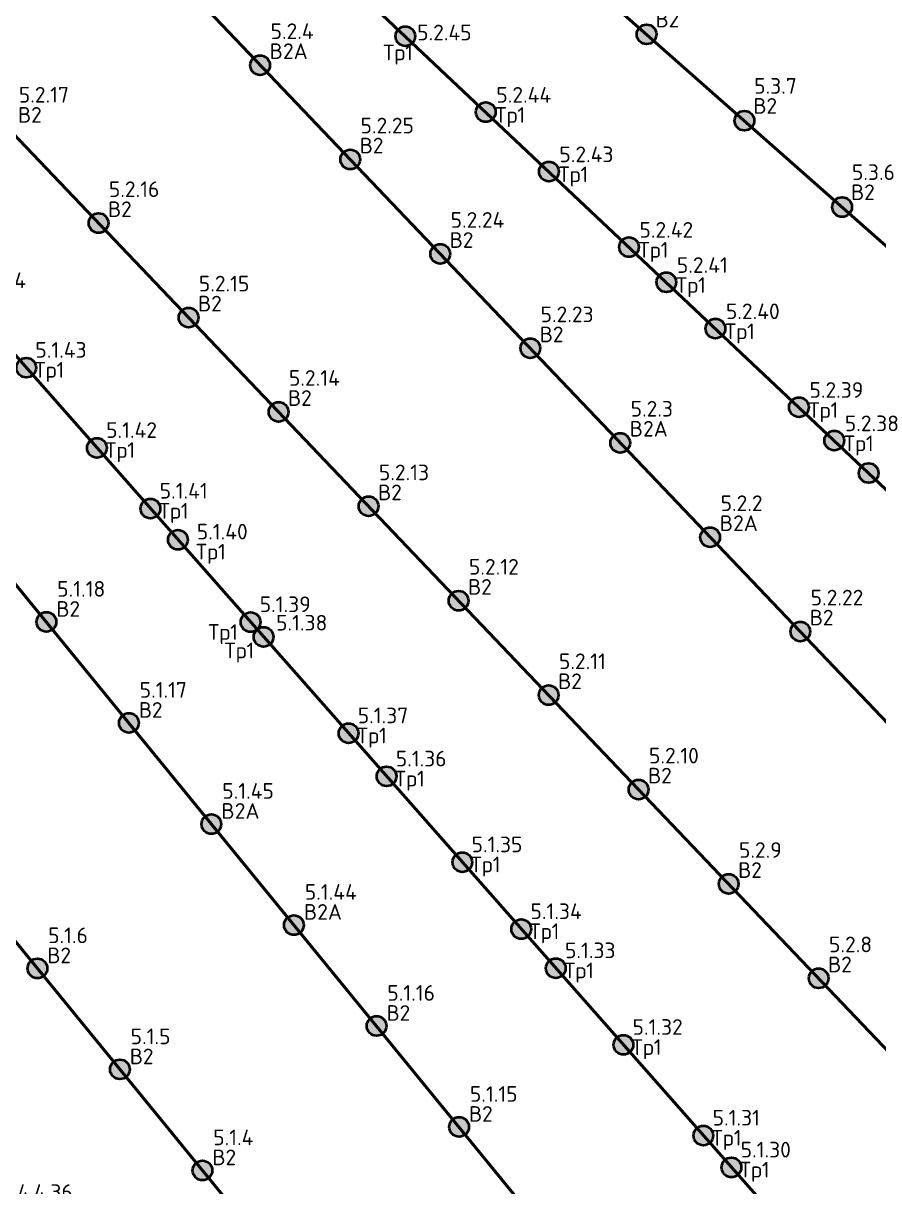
# Model space of a CAD drawing. Header units: millimetres. Extents: x -500444 to 437433, y -1435259 to 1593622.
# Drawn here: x -30664 to -20823, y -1349472 to -1336096 of the extents above; entities that cross this region are included whole.
import ezdxf

# ---------------------------------------------------------------- set-up
doc = ezdxf.new("R2010")
doc.units = ezdxf.units.MM
for name, color, linetype, lineweight in [('_Гр.ЩД-2C.7.6.I3.4', 6, 'Continuous', 50), ('_Гр.ЩД-2C.7.6.I3.5', 6, 'Continuous', 50), ('_Гр.ЩД-2C.7.6.I3.6', 6, 'Continuous', 50), ('_Гр.ЩД-2C.7.6.I3.7', 6, 'Continuous', 50), ('A-ANNO-DIMS', 7, 'Continuous', 9), ('Светильники аварийные', 1, 'Continuous', 40)]:
    doc.layers.add(name, color=color, linetype=linetype, lineweight=lineweight)
doc.layers.add('Вставка', color=252, linetype='Continuous')
doc.layers.add('сВЕтильники', color=7, linetype='Continuous', lineweight=40, true_color=0x0000f0)
doc.styles.add('GOST 2.304', font='')
doc.styles.add('TableTextStyle', font='isocpeur.ttf', dxfattribs={"width": 0.9})
doc.styles.get('GOST 2.304').set_extended_font_data('GOST Common')
doc.linetypes.add('Truba', pattern='A,3e-05,[4,MSH_7,S=1,R=0,X=0,Y=0],-3.022072', length=3.022102)
doc.dimstyles.new('М-200', dxfattribs={"dimtxt": 400, "dimasz": 160, "dimexe": 200, "dimexo": 400, "dimgap": 50, "dimtad": 1, "dimdec": 0, "dimzin": 0, "dimdsep": 46, "dimtxsty": 'GOST 2.304', "dimblk": 'ARCHTICK', "dimcen": 180, "dimdle": 200, "dimadec": 0, "dimazin": 0, "dimtfac": 1, "dimtdec": 0, "dimtmove": 1, "dimatfit": 0, "dimfxl": 1, "dimtolj": 1, "dimtzin": 0, "dimarcsym": 0})

# ---------------------------------------------------------------- blocks, each defined once
blk = doc.blocks.new('_ArchTick')
at = {"color": 0, "linetype": 'ByBlock', "const_width": 0.15}
blk.add_lwpolyline([(-0.5, -0.5), (0.5, 0.5)], dxfattribs=at)
blk = doc.blocks.new('*D41')
at = {"layer": 'A-ANNO-DIMS', "color": 0, "lineweight": -2, "transparency": 16777216}
blk.add_arc((-165704, -113309), 107894, 270, 326, dxfattribs=at)
at = {"layer": 'Defpoints', "color": 0, "lineweight": 30, "transparency": 16777216}
for p in [(-165704, -113309), (-165704, -113309), (-75741, -173990), (-131171, -215528), (-165704, -221903)]:
    blk.add_point(p, dxfattribs=at)
at = {"layer": 'A-ANNO-DIMS', "color": 0, "lineweight": -2, "transparency": 16777216, "xscale": 160, "yscale": 160, "zscale": 160}
for p, rotation in [((-76255, -173643), 55.99999895826774), ((-165704, -221203), 179.9999981265246)]:
    blk.add_blockref('_ArchTick', p, dxfattribs=dict(at, rotation=rotation))
at = {"layer": 'A-ANNO-DIMS', "color": 0, "transparency": 16777216, "insert": (-114300, -207822), "char_height": 400, "attachment_point": 5, "rotation": 28.5412, "style": 'GOST 2.304'}
blk.add_mtext('\\A1;56,0%%D', dxfattribs=at)
blk = doc.blocks.new('A$Cab2378fa')
at = {"lineweight": 25}
h = blk.add_hatch(color=256, dxfattribs=at)
h.paths.add_polyline_path([(162, -157, 0.442338), (148, 178), (0, 0)])
h.paths.add_polyline_path([(-142, -170), (0, 0), (-163, 158, 0.430096)])
at = {"lineweight": 25, "true_color": 0xfff5f5}
h = blk.add_hatch(color=7, dxfattribs=at)
h.dxf.hatch_style = 1
h.paths.add_polyline_path([(0, 0), (-142, -170, 0.174923), (3, -222, 0.197808), (162, -157)])
h.paths.add_polyline_path([(-163, 158), (0, 0), (148, 178, 0.175398), (3, 230, 0.209014)])
blk.add_circle((3, 4), 226)
blk = doc.blocks.new('Гр.ЩД-2C.7.6.I3.4')
at = {"layer": '_Гр.ЩД-2C.7.6.I3.4', "ltscale": 100, "style": 'TableTextStyle'}
for tag, p in [('55', (47172, 49872, 6620)), ('ТР1', (48414, 47534)), ('ТР1', (49304, 46364)), ('В2', (47909, 45935)), ('ТР1', (49720, 45818)), ('ТР1', (50256, 45113)), ('В2', (48771, 44708)), ('ТР1', (50724, 44498)), ('В2', (45835, 44178)), ('ТР1', (51241, 43819)), ('B2A', (49634, 43481)), ('В2', (46610, 43263)), ('ТР1', (52189, 42573)), ('B2A', (50496, 42254)), ('В2', (47477, 42031)), ('ТР1', (52605, 42026)), ('ТР1', (52940, 41586)), ('В2', (51359, 41026)), ('В2', (48344, 40799)), ('ТР1', (53826, 40422)), ('В2', (52222, 39799)), ('ТР1', (54328, 39763)), ('В2', (49211, 39567)), ('ТР1', (54767, 39185)), ('В2', (53084, 38572)), ('В2', (50078, 38335)), ('ТР1', (55583, 38114)), ('ТР1', (56011, 37551)), ('B2A', (53947, 37345)), ('В2', (50945, 37103)), ('ТР1', (56636, 36729)), ('B2A', (54809, 36118)), ('ТР1', (57078, 36149)), ('В2', (51813, 35871)), ('ТР1', (57824, 35168)), ('В2', (55672, 34890)), ('В2', (52680, 34639)), ('ТР1', (58446, 34351)), ('В2', (56534, 33663)), ('ТР1', (59010, 33610)), ('В2', (53547, 33407)), ('ТР1', (59388, 33113)), ('ТР1', (59843, 32516)), ('В2', (57397, 32436)), ('В2', (54414, 32174)), ('ТР1', (60543, 31595)), ('B2A', (58259, 31209)), ('В2', (55281, 30942)), ('B2A', (59122, 29982)), ('В2', (56148, 29710)), ('ТР1', (61164, 28904)), ('В2', (57015, 28478)), ('ТР1', (62937, 28383)), ('ТР1', (59622, 27173)), ('ТР1', (58634, 26495)), ('ТР1', (60414, 26508)), ('ТР1', (57646, 25816)), ('ТР1', (59429, 25825)), ('ТР1', (57940, 24793))]:
    blk.add_attdef(tag, p, '', height=180, dxfattribs=at)
blk = doc.blocks.new('Гр.ЩД-2C.7.6.I3.5')
at = {"layer": '_Гр.ЩД-2C.7.6.I3.5', "color": 18, "true_color": 0x000000, "style": 'TableTextStyle'}
for s, p in [('Тр1', (56831, 46183)), ('Тр1', (57645, 45261)), ('Тр1', (58261, 44562)), ('Тр1', (58688, 44093)), ('В2', (57082, 43434)), ('Тр1', (58829, 43169)), ('Тр1', (59017, 42957)), ('В2', (58031, 42273)), ('Тр1', (60540, 41979)), ('Тр1', (60977, 41484)), ('B2A', (58981, 41112)), ('Тр1', (61848, 40497)), ('B2A', (59930, 39951)), ('Тр1', (62526, 39729)), ('В2', (56978, 39451)), ('Тр1', (62924, 39278)), ('В2', (60880, 38789)), ('Тр1', (63701, 38397)), ('В2', (57927, 38290)), ('В2', (61829, 37628)), ('Тр1', (64621, 37354)), ('В2', (58877, 37129)), ('Тр1', (64945, 36988))]:
    blk.add_text(s, height=180, dxfattribs=at).set_placement(p)
at = {"layer": '_Гр.ЩД-2C.7.6.I3.5', "ltscale": 100, "style": 'TableTextStyle'}
for tag, p in [('ТР1', (52997, 50768)), ('ТР1', (53618, 50065)), ('В2', (51793, 49351)), ('ТР1', (54239, 49361)), ('ТР1', (54860, 48657)), ('В2', (53294, 48309)), ('ТР1', (55526, 47902)), ('В2', (50341, 47810)), ('ТР1', (56135, 47212)), ('B2A', (54243, 47148)), ('В2', (51290, 46649)), ('ТР1', (56841, 46413)), ('B2A', (55193, 45987)), ('В2', (52240, 45488)), ('ТР1', (57655, 45491)), ('В2', (56142, 44826)), ('ТР1', (58271, 44792)), ('В2', (53189, 44326)), ('ТР1', (58698, 44323)), ('В2', (57092, 43664)), ('ТР1', (59422, 43488)), ('В2', (54139, 43165)), ('ТР1', (59609, 43276)), ('В2', (58041, 42503)), ('ТР1', (60550, 42209)), ('В2', (55089, 42004)), ('ТР1', (60987, 41714)), ('B2A', (58991, 41342)), ('В2', (56038, 40843)), ('ТР1', (61858, 40727)), ('B2A', (59940, 40181)), ('ТР1', (62536, 39959)), ('В2', (56988, 39681)), ('ТР1', (62934, 39508)), ('В2', (60890, 39019)), ('ТР1', (63711, 38627)), ('В2', (57937, 38520)), ('В2', (61839, 37858)), ('ТР1', (64631, 37584)), ('В2', (58887, 37359)), ('ТР1', (64955, 37218)), ('В2', (62789, 36697)), ('ТР1', (65751, 36316)), ('В2', (59836, 36198)), ('B2A', (63738, 35536)), ('ТР1', (66024, 35594)), ('В2', (60786, 35036)), ('B2A', (64688, 34374)), ('В2', (61735, 33875)), ('ТР1', (67072, 32997)), ('ТР1', (65868, 32766)), ('В2', (62685, 32714)), ('ТР1', (67754, 32244)), ('ТР1', (64266, 31449)), ('ТР1', (66801, 31458)), ('ТР1', (64070, 30521)), ('ТР1', (65642, 30503)), ('ТР1', (63730, 28926))]:
    blk.add_attdef(tag, p, '', height=180, dxfattribs=at)
blk = doc.blocks.new('Гр.ЩД-2C.7.6.I3.6')
at = {"layer": '_Гр.ЩД-2C.7.6.I3.6', "color": 18, "true_color": 0x000000, "style": 'TableTextStyle'}
for s, p in [('B2A', (59536, 49847)), ('Тр1', (60842, 49832)), ('В2', (56641, 49115)), ('Тр1', (62133, 49114)), ('В2', (60572, 48762)), ('Тр1', (62859, 48431)), ('В2', (57676, 48030)), ('В2', (61607, 47676)), ('Тр1', (63780, 47563)), ('Тр1', (64211, 47158)), ('В2', (58712, 46945)), ('В2', (62643, 46591)), ('Тр1', (64775, 46626)), ('В2', (59747, 45859)), ('Тр1', (65735, 45721)), ('B2A', (63678, 45506)), ('Тр1', (66142, 45338)), ('В2', (60783, 44774)), ('B2A', (64714, 44420)), ('В2', (61818, 43688)), ('В2', (65749, 43335)), ('В2', (62854, 42603)), ('В2', (63889, 41518)), ('В2', (64925, 40432)), ('В2', (65960, 39347))]:
    blk.add_text(s, height=180, dxfattribs=at).set_placement(p)
at = {"layer": '_Гр.ЩД-2C.7.6.I3.6', "ltscale": 100, "style": 'TableTextStyle'}
for tag, p in [('ТР1', (56660, 54510)), ('В2', (56440, 53333)), ('ТР1', (57892, 53349)), ('55', (51159, 53267, 6620)), ('ТР1', (58841, 52456)), ('В2', (57475, 52248)), ('ТР1', (59503, 51831)), ('В2', (54580, 51516)), ('B2A', (58511, 51162)), ('ТР1', (60862, 50552)), ('В2', (55615, 50431)), ('B2A', (59546, 50077)), ('ТР1', (61233, 50062)), ('В2', (56651, 49345)), ('ТР1', (62143, 49344)), ('В2', (60582, 48992)), ('ТР1', (62869, 48661)), ('В2', (57686, 48260)), ('В2', (61617, 47906)), ('ТР1', (63790, 47793)), ('ТР1', (64221, 47388)), ('В2', (58722, 47175)), ('В2', (62653, 46821)), ('ТР1', (64785, 46856)), ('В2', (59757, 46089)), ('ТР1', (65745, 45951)), ('B2A', (63688, 45736)), ('ТР1', (66152, 45568)), ('ТР1', (66548, 45195)), ('В2', (60793, 45004)), ('B2A', (64724, 44650)), ('ТР1', (67261, 44524)), ('ТР1', (67557, 44045)), ('В2', (61828, 43918)), ('В2', (65759, 43565)), ('ТР1', (68273, 43570)), ('В2', (62864, 42833)), ('ТР1', (69282, 42619)), ('В2', (66795, 42479)), ('ТР1', (69736, 42192)), ('В2', (63899, 41748)), ('ТР1', (70193, 41762)), ('В2', (67830, 41394)), ('ТР1', (70781, 41207)), ('ТР1', (71202, 40811)), ('В2', (64935, 40662)), ('B2A', (68866, 40309)), ('В2', (65970, 39577)), ('B2A', (69901, 39223)), ('В2', (67006, 38492)), ('В2', (68150, 37004))]:
    blk.add_attdef(tag, p, '', height=180, dxfattribs=at)
blk = doc.blocks.new('Гр.ЩД-2C.7.6.I3.7')
at = {"layer": '_Гр.ЩД-2C.7.6.I3.7', "color": 18, "true_color": 0x000000, "style": 'TableTextStyle'}
for p in [(63975, 50211), (65100, 49218), (66224, 48225)]:
    blk.add_text('В2', height=180, dxfattribs=at).set_placement(p)
at = {"layer": '_Гр.ЩД-2C.7.6.I3.7', "ltscale": 100, "style": 'TableTextStyle'}
for tag, p in [('ТР1', (60233, 59095)), ('ТР1', (60956, 58497)), ('ТР1', (61877, 57737)), ('В2', (60068, 57366)), ('ТР1', (62500, 57222)), ('ТР1', (63101, 56726)), ('В2', (61192, 56373)), ('ТР1', (63805, 56145)), ('ТР1', (64134, 55873)), ('ТР1', (64451, 55611)), ('В2', (58362, 55404)), ('B2A', (62317, 55381)), ('ТР1', (65300, 54910)), ('ТР1', (65601, 54661)), ('В2', (59486, 54411)), ('B2A', (63442, 54388)), ('ТР1', (66056, 54286)), ('ТР1', (66975, 53526)), ('В2', (60611, 53418)), ('В2', (64566, 53395)), ('ТР1', (67765, 52874)), ('В2', (71542, 52536)), ('В2', (61736, 52426)), ('В2', (65691, 52403)), ('ТР1', (69087, 51782)), ('В2', (72730, 51620)), ('В2', (62860, 51433)), ('В2', (66816, 51410)), ('ТР1', (70043, 50993)), ('В2', (73918, 50703)), ('ТР1', (70493, 50621)), ('В2', (63985, 50441)), ('B2A', (67940, 50418)), ('В2', (75106, 49787)), ('В2', (65110, 49448)), ('ТР1', (71803, 49539)), ('B2A', (69065, 49425)), ('ТР1', (72392, 49053)), ('В2', (76294, 48870)), ('В2', (66234, 48455)), ('В2', (70190, 48432)), ('ТР1', (73295, 48307)), ('В2', (77482, 47954)), ('В2', (67359, 47463)), ('В2', (71314, 47440)), ('ТР1', (74405, 47390)), ('ТР1', (75026, 46878)), ('В2', (68484, 46470)), ('В2', (72439, 46447)), ('ТР1', (75386, 46278)), ('В2', (69608, 45478)), ('B2A', (73564, 45455)), ('В2', (70733, 44485)), ('B2A', (74688, 44462)), ('В2', (71858, 43492)), ('В2', (73053, 42168))]:
    blk.add_attdef(tag, p, '', height=180, dxfattribs=at)
blk = doc.blocks.new('Оси200')
at = {"layer": 'A-ANNO-DIMS', "color": 253}
dim = blk.add_angular_dim_2l(base=(-131171, -215527.9), line1=((-165703.8, -113309.3), (-75741.3, -173989.8)), line2=((-165703.8, -113309.3), (-165703.8, -221903.3)), text='56,0%%D', dimstyle='М-200', override={"dimadec": 2, "dimtmove": 2}, dxfattribs=at)
dim.commit()
dim.dimension.update_dxf_attribs({"geometry": '*D41', "text_midpoint": (-114299.5, -207822), "dimtype": 130})
blk = doc.blocks.new('A$C20f07326')
at = {"layer": 'A-ANNO-DIMS', "color": 253}
blk.add_blockref('Оси200', (404603.7, 213803.6), dxfattribs=at)

msp = doc.modelspace()

# ---------------------------------------------------------------- block references
at = {"layer": 'Вставка', "linetype": 'Truba', "lineweight": 30, "ltscale": 100}
msp.add_blockref('A$C20f07326', (-318166, -1386354), dxfattribs=at)

# ---------------------------------------------------------------- next in the draw order: linework, layer by layer
at = {"layer": '_Гр.ЩД-2C.7.6.I3.5', "ltscale": 100}
msp.add_lwpolyline([(-64222, -1334555), (-63394, -1337709), (-61915, -1337218), (-57897, -1335775), (-53775, -1333801), (-50149, -1331679), (-46457, -1329115), (-38524, -1339659), (-37149, -1338833), (-24805, -1353930), (-23475, -1355773), (-23815, -1357369), (-21903, -1355792), (-22605, -1355055), (-20745, -1354837), (-21027, -1353755), (-19791, -1354050), (-20475, -1353299), (-22805, -1352273), (-35147, -1337175), (-34480, -1335690), (-21433, -1350479)], dxfattribs=at)
at = {"layer": '_Гр.ЩД-2C.7.6.I3.6', "ltscale": 100}
msp.add_lwpolyline([(-64222, -1334555), (-63394, -1337709), (-57897, -1335775), (-53775, -1333801), (-50149, -1331679), (-46337, -1329032), (-43030, -1326289), (-41856, -1327603), (-36548, -1333504), (-32905, -1335137), (-19445, -1349249), (-17585, -1347432), (-31046, -1333322), (-30828, -1331955), (-29596, -1333115), (-16284, -1345652)], dxfattribs=at)
at = {"layer": '_Гр.ЩД-2C.7.6.I3.7', "ltscale": 100}
msp.add_lwpolyline([(-64222, -1334555), (-63394, -1337709), (-57897, -1335775), (-53775, -1333801), (-50149, -1331679), (-46457, -1329115), (-43030, -1326289), (-39772, -1323120), (-30102, -1332243), (-29117, -1331261), (-14496, -1344164), (-12792, -1342204), (-27411, -1329298), (-27292, -1327381), (-12106, -1339922), (-9991, -1338718), (-15931, -1334136)], dxfattribs=at)

# ---------------------------------------------------------------- next in the draw order: block references
at = {"layer": '_Гр.ЩД-2C.7.6.I3.4'}
ref = msp.add_blockref('Гр.ЩД-2C.7.6.I3.4', (-87366, -1386354), dxfattribs=at)
ref.add_attrib('ТР1', '4.4.36', (-30729, -1349624), dxfattribs={"ltscale": 100, "height": 180, "style": 'TableTextStyle'})
at = {"layer": '_Гр.ЩД-2C.7.6.I3.5'}
ref = msp.add_blockref('Гр.ЩД-2C.7.6.I3.5', (-87366, -1386354), dxfattribs=at)
ref.add_attrib('ТР1', '5.1.30', (-22411, -1349136), dxfattribs={"ltscale": 100, "height": 180, "style": 'TableTextStyle'})
ref.add_attrib('ТР1', '5.1.31', (-22734, -1348769), dxfattribs={"ltscale": 100, "height": 180, "style": 'TableTextStyle'})
ref.add_attrib('ТР1', '5.1.32', (-23655, -1347726), dxfattribs={"ltscale": 100, "height": 180, "style": 'TableTextStyle'})
ref.add_attrib('ТР1', '5.1.33', (-24432, -1346845), dxfattribs={"ltscale": 100, "height": 180, "style": 'TableTextStyle'})
ref.add_attrib('ТР1', '5.1.34', (-24829, -1346395), dxfattribs={"ltscale": 100, "height": 180, "style": 'TableTextStyle'})
ref.add_attrib('ТР1', '5.1.35', (-25507, -1345627), dxfattribs={"ltscale": 100, "height": 180, "style": 'TableTextStyle'})
ref.add_attrib('ТР1', '5.1.36', (-26379, -1344640), dxfattribs={"ltscale": 100, "height": 180, "style": 'TableTextStyle'})
ref.add_attrib('ТР1', '5.1.37', (-26816, -1344144), dxfattribs={"ltscale": 100, "height": 180, "style": 'TableTextStyle'})
ref.add_attrib('ТР1', '5.1.38', (-27756, -1343078), dxfattribs={"ltscale": 100, "height": 180, "style": 'TableTextStyle'})
ref.add_attrib('ТР1', '5.1.39', (-27944, -1342866), dxfattribs={"ltscale": 100, "height": 180, "style": 'TableTextStyle'})
ref.add_attrib('ТР1', '5.1.40', (-28668, -1342031), dxfattribs={"ltscale": 100, "height": 180, "style": 'TableTextStyle'})
ref.add_attrib('ТР1', '5.1.41', (-29095, -1341561), dxfattribs={"ltscale": 100, "height": 180, "style": 'TableTextStyle'})
ref.add_attrib('ТР1', '5.1.42', (-29711, -1340863), dxfattribs={"ltscale": 100, "height": 180, "style": 'TableTextStyle'})
ref.add_attrib('ТР1', '5.1.43', (-30525, -1339941), dxfattribs={"ltscale": 100, "height": 180, "style": 'TableTextStyle'})
ref.add_attrib('ТР1', '5.1.44', (-31231, -1339141), dxfattribs={"ltscale": 100, "height": 180, "style": 'TableTextStyle'})
ref.add_attrib('B2A', '5.1.44', (-27425, -1346173), dxfattribs={"ltscale": 100, "height": 180, "style": 'TableTextStyle'})
ref.add_attrib('B2A', '5.1.45', (-28375, -1345012), dxfattribs={"ltscale": 100, "height": 180, "style": 'TableTextStyle'})
ref.add_attrib('В2', '5.1.4', (-28479, -1348995), dxfattribs={"ltscale": 100, "height": 180, "style": 'TableTextStyle'})
ref.add_attrib('В2', '5.1.5', (-29429, -1347834), dxfattribs={"ltscale": 100, "height": 180, "style": 'TableTextStyle'})
ref.add_attrib('В2', '5.1.6', (-30378, -1346672), dxfattribs={"ltscale": 100, "height": 180, "style": 'TableTextStyle'})
ref.add_attrib('В2', '5.1.15', (-25526, -1348496), dxfattribs={"ltscale": 100, "height": 180, "style": 'TableTextStyle'})
ref.add_attrib('В2', '5.1.16', (-26476, -1347334), dxfattribs={"ltscale": 100, "height": 180, "style": 'TableTextStyle'})
ref.add_attrib('В2', '5.1.17', (-29325, -1343850), dxfattribs={"ltscale": 100, "height": 180, "style": 'TableTextStyle'})
ref.add_attrib('В2', '5.1.18', (-30274, -1342689), dxfattribs={"ltscale": 100, "height": 180, "style": 'TableTextStyle'})
at = {"layer": '_Гр.ЩД-2C.7.6.I3.6'}
ref = msp.add_blockref('Гр.ЩД-2C.7.6.I3.6', (-87366, -1386354), dxfattribs=at)
ref.add_attrib('ТР1', '5.2.38', (-21213, -1340786), dxfattribs={"ltscale": 100, "height": 180, "style": 'TableTextStyle'})
ref.add_attrib('ТР1', '5.2.39', (-21620, -1340402), dxfattribs={"ltscale": 100, "height": 180, "style": 'TableTextStyle'})
ref.add_attrib('ТР1', '5.2.40', (-22581, -1339498), dxfattribs={"ltscale": 100, "height": 180, "style": 'TableTextStyle'})
ref.add_attrib('ТР1', '5.2.41', (-23145, -1338966), dxfattribs={"ltscale": 100, "height": 180, "style": 'TableTextStyle'})
ref.add_attrib('ТР1', '5.2.42', (-23576, -1338561), dxfattribs={"ltscale": 100, "height": 180, "style": 'TableTextStyle'})
ref.add_attrib('ТР1', '5.2.43', (-24497, -1337693), dxfattribs={"ltscale": 100, "height": 180, "style": 'TableTextStyle'})
ref.add_attrib('ТР1', '5.2.44', (-25222, -1337009), dxfattribs={"ltscale": 100, "height": 180, "style": 'TableTextStyle'})
ref.add_attrib('ТР1', '5.2.45', (-26133, -1336292), dxfattribs={"ltscale": 100, "height": 180, "style": 'TableTextStyle'})
ref.add_attrib('B2A', '5.2.2', (-22642, -1341704), dxfattribs={"ltscale": 100, "height": 180, "style": 'TableTextStyle'})
ref.add_attrib('B2A', '5.2.3', (-23677, -1340618), dxfattribs={"ltscale": 100, "height": 180, "style": 'TableTextStyle'})
ref.add_attrib('B2A', '5.2.4', (-27819, -1336277), dxfattribs={"ltscale": 100, "height": 180, "style": 'TableTextStyle'})
ref.add_attrib('В2', '5.2.8', (-21395, -1346777), dxfattribs={"ltscale": 100, "height": 180, "style": 'TableTextStyle'})
ref.add_attrib('В2', '5.2.9', (-22431, -1345691), dxfattribs={"ltscale": 100, "height": 180, "style": 'TableTextStyle'})
ref.add_attrib('В2', '5.2.10', (-23466, -1344606), dxfattribs={"ltscale": 100, "height": 180, "style": 'TableTextStyle'})
ref.add_attrib('В2', '5.2.11', (-24502, -1343521), dxfattribs={"ltscale": 100, "height": 180, "style": 'TableTextStyle'})
ref.add_attrib('В2', '5.2.12', (-25537, -1342435), dxfattribs={"ltscale": 100, "height": 180, "style": 'TableTextStyle'})
ref.add_attrib('В2', '5.2.13', (-26573, -1341350), dxfattribs={"ltscale": 100, "height": 180, "style": 'TableTextStyle'})
ref.add_attrib('В2', '5.2.14', (-27608, -1340264), dxfattribs={"ltscale": 100, "height": 180, "style": 'TableTextStyle'})
ref.add_attrib('В2', '5.2.15', (-28644, -1339179), dxfattribs={"ltscale": 100, "height": 180, "style": 'TableTextStyle'})
ref.add_attrib('В2', '5.2.16', (-29679, -1338094), dxfattribs={"ltscale": 100, "height": 180, "style": 'TableTextStyle'})
ref.add_attrib('В2', '5.2.17', (-30715, -1337008), dxfattribs={"ltscale": 100, "height": 180, "style": 'TableTextStyle'})
ref.add_attrib('В2', '5.2.22', (-21606, -1342789), dxfattribs={"ltscale": 100, "height": 180, "style": 'TableTextStyle'})
ref.add_attrib('В2', '5.2.23', (-24713, -1339533), dxfattribs={"ltscale": 100, "height": 180, "style": 'TableTextStyle'})
ref.add_attrib('В2', '5.2.24', (-25748, -1338447), dxfattribs={"ltscale": 100, "height": 180, "style": 'TableTextStyle'})
ref.add_attrib('В2', '5.2.25', (-26784, -1337362), dxfattribs={"ltscale": 100, "height": 180, "style": 'TableTextStyle'})
at = {"layer": '_Гр.ЩД-2C.7.6.I3.7'}
ref = msp.add_blockref('Гр.ЩД-2C.7.6.I3.7', (-87366, -1386354), dxfattribs=at)
ref.add_attrib('В2', '5.3.6', (-21131, -1337898), dxfattribs={"ltscale": 100, "height": 180, "style": 'TableTextStyle'})
ref.add_attrib('В2', '5.3.7', (-22256, -1336906), dxfattribs={"ltscale": 100, "height": 180, "style": 'TableTextStyle'})
at = {"layer": 'сВЕтильники', "ltscale": 100, "xscale": 0.5, "yscale": 0.5, "zscale": 0.5}
for p in [(-26271, -1336247), (-23495, -1336225), (-25345, -1337120), (-22370, -1337218), (-26904, -1337664), (-24619, -1337803), (-21246, -1338211), (-29800, -1338395), (-23698, -1338671), (-25869, -1338749), (-23268, -1339076), (-28764, -1339481), (-22703, -1339608), (-24833, -1339834), (-30632, -1340058), (-21743, -1340513), (-27729, -1340566), (-21336, -1340896), (-29819, -1340980), (-20940, -1341269), (-29203, -1341678), (-26693, -1341651), (-28887, -1342036), (-25658, -1342737), (-30399, -1342981), (-28051, -1342983), (-21727, -1343091), (-27901, -1343153), (-24622, -1343822), (-29450, -1344142), (-26923, -1344261), (-26486, -1344756), (-23587, -1344908), (-25615, -1345743), (-22551, -1345993), (-24937, -1346512), (-30503, -1346964), (-24540, -1346962), (-21516, -1347078), (-26601, -1347626), (-23762, -1347843), (-29554, -1348125), (-25652, -1348787), (-22842, -1348886), (-22519, -1349252), (-28604, -1349287)]:
    msp.add_blockref('A$Cab2378fa', p, dxfattribs=at)
at = {"layer": 'Светильники аварийные', "ltscale": 100, "xscale": 0.5, "yscale": 0.5, "zscale": 0.5}
for p in [(-27941, -1336580), (-23799, -1340922), (-22764, -1342007), (-28502, -1345305), (-27552, -1346467)]:
    msp.add_blockref('A$Cab2378fa', p, dxfattribs=at)

doc.saveas('drawing.dxf')
